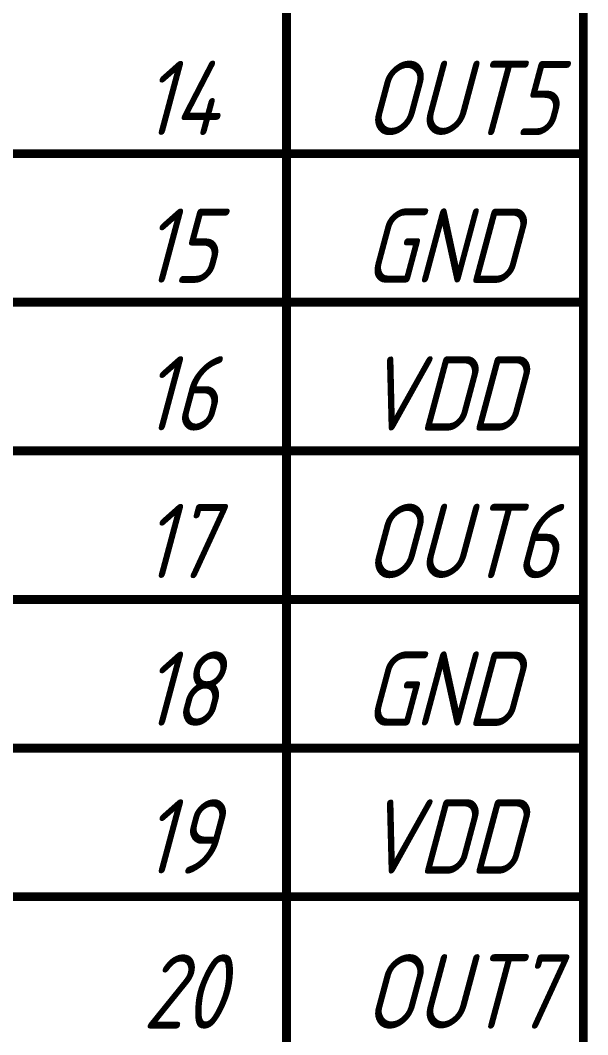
# Model space of a CAD drawing. Header units: millimetres. Extents: x 101 to 942, y 57 to 651.
# Drawn here: x 808.49 to 827.61, y 281.63 to 315.78 of the extents above; entities that cross this region are included whole.
import ezdxf

# ---------------------------------------------------------------- set-up
doc = ezdxf.new("R2010")
doc.units = ezdxf.units.MM
doc.header["$LTSCALE"] = 0.5
doc.layers.add('Sheet', color=255, linetype='Continuous')
doc.styles.add('GOST type A0', font='', dxfattribs={"oblique": 15, "height": 3.5})
doc.styles.get('GOST type A0').set_extended_font_data('GOST type A')

msp = doc.modelspace()

# ---------------------------------------------------------------- linework, layer by layer
at = {"layer": 'Sheet', "color": 7, "const_width": 0.3}
msp.add_lwpolyline([(807.491, 386.283), (827.46, 386.283), (827.46, 261.27), (807.491, 261.27), (807.491, 386.283)], close=True, dxfattribs=at)
for points in [[(817.46, 386.283), (817.46, 261.27)], [(807.491, 311.287), (827.46, 311.287)], [(807.491, 306.286), (827.46, 306.286)], [(807.491, 301.284), (827.46, 301.284)], [(807.491, 296.282), (827.46, 296.282)], [(807.491, 291.28), (827.46, 291.28)], [(807.491, 286.279), (827.46, 286.279)]]:
    msp.add_lwpolyline(points, dxfattribs=at)

# ---------------------------------------------------------------- texts
at = {"layer": 'Sheet', "color": 7, "style": 'GOST type A0', "oblique": 15}
for s, p in [('14', (812.615, 311.909)), ('OUT5', (820.068, 311.909)), ('15', (812.615, 306.938)), ('GND', (820.068, 306.938)), ('16', (812.615, 301.967)), ('VDD', (820.068, 301.967)), ('17', (812.615, 296.997)), ('OUT6', (820.068, 296.997)), ('18', (812.615, 292.026)), ('GND', (820.068, 292.026)), ('19', (812.615, 287.055)), ('VDD', (820.068, 287.055)), ('20', (812.615, 281.836)), ('OUT7', (820.068, 281.836))]:
    msp.add_text(s, height=2.5, dxfattribs=at).set_placement(p)

doc.saveas('drawing.dxf')
